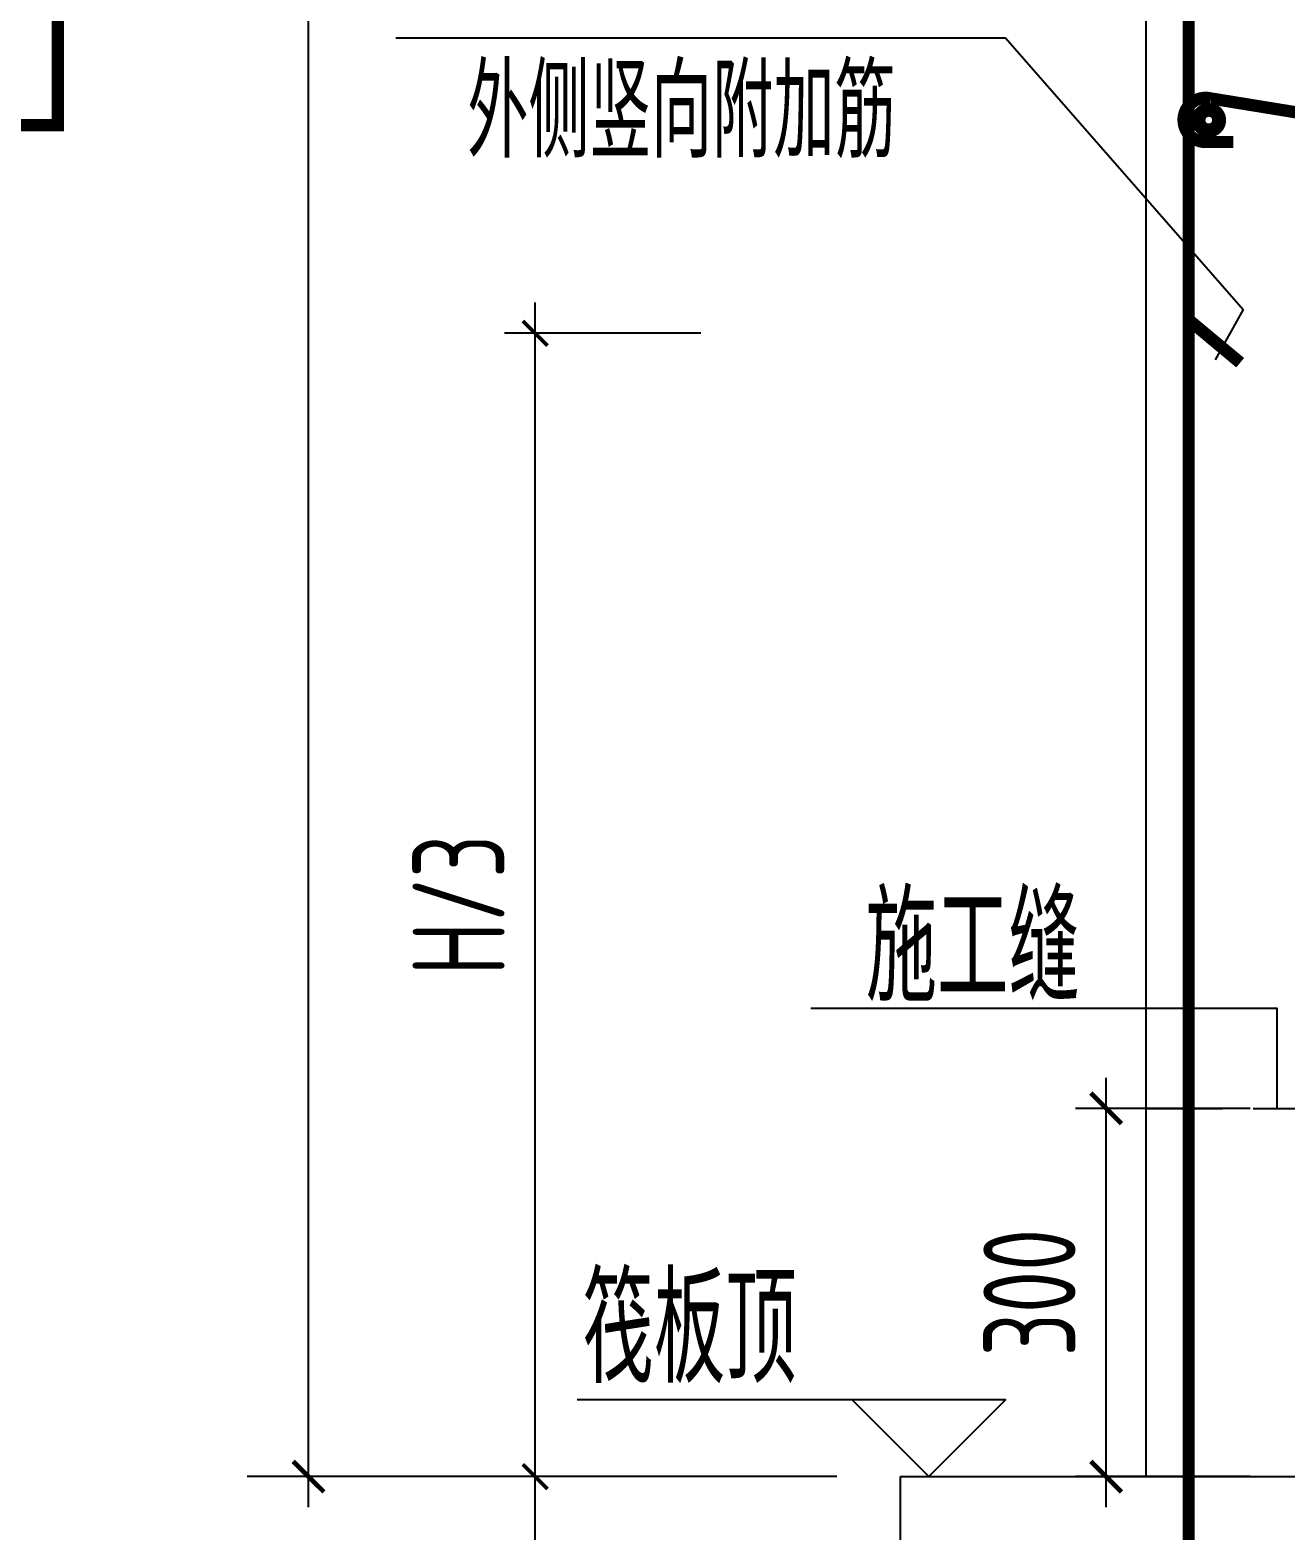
# Model space of a CAD drawing. Extents: x -668857 to 185752, y -270966 to 286822.
# Drawn here: x -266736 to -262644, y 183978 to 188870 of the extents above; entities that cross this region are included whole.
import ezdxf

# ---------------------------------------------------------------- set-up
doc = ezdxf.new("R2010")
doc.units = 0
doc.header["$LTSCALE"] = 1000
for name, pattern in [('CONTINOUS', [0]), ('DASH', [0.35, 0.25, -0.1]), ('DASHED', [0.75, 0.5, -0.25])]:
    doc.linetypes.add(name, pattern=pattern)
doc.layers.get('0').update_dxf_attribs({"linetype": 'CONTINUOUS'})
doc.layers.get('DEFPOINTS').update_dxf_attribs({"linetype": 'CONTINUOUS'})
for name, color, linetype in [('DIM', 2, 'CONTINUOUS'), ('REIN', 6, 'CONTINUOUS'), ('S-B板配筋号', 7, 'CONTINUOUS'), ('SBG', 7, 'CONTINUOUS'), ('中粗1', 4, 'CONTINUOUS'), ('标注', 142, 'CONTINUOUS'), ('结构', 7, 'DASHED'), ('说明文字', 7, 'CONTINUOUS')]:
    doc.layers.add(name, color=color, linetype=linetype)
doc.styles.add('TSSD_DIMENSION', font='Tssdeng.shx', dxfattribs={"width": 0.7, "bigfont": 'tssdchn.shx'})
doc.dimstyles.new('TSSD_100_100$0', dxfattribs={"dimtxt": 300, "dimasz": 80, "dimexe": 100, "dimexo": 250, "dimgap": 100, "dimtad": 1, "dimdec": 0, "dimzin": 0, "dimdsep": 46, "dimtxsty": 'TSSD_DIMENSION', "dimblk": 'ARCHTICK', "dimcen": 0, "dimdle": 100, "dimclrd": 3, "dimclre": 3, "dimclrt": 7, "dimadec": 0, "dimazin": 0, "dimtfac": 1, "dimtdec": 0, "dimtix": 1, "dimtmove": 2, "dimatfit": 3, "dimldrblk": 'ARCHTICK', "dimfxl": 1, "dimtolj": 1, "dimtzin": 0, "dimarcsym": 0})
doc.dimstyles.new('TSSD_25_100', dxfattribs={"dimtxt": 300, "dimasz": 100, "dimexe": 100, "dimexo": 250, "dimgap": 100, "dimtad": 1, "dimdec": 0, "dimlfac": 0.25, "dimzin": 0, "dimdsep": 46, "dimtxsty": 'TSSD_DIMENSION', "dimblk": 'ARCHTICK', "dimcen": 0, "dimdle": 100, "dimclrt": 7, "dimadec": 0, "dimazin": 0, "dimtfac": 1, "dimtdec": 0, "dimtix": 1, "dimtmove": 2, "dimatfit": 3, "dimldrblk": 'ARCHTICK', "dimfxl": 1, "dimtolj": 1, "dimtzin": 0, "dimarcsym": 0})
doc.dimstyles.new('XXB', dxfattribs={"dimtxt": 250, "dimasz": 100, "dimexe": 200, "dimexo": 250, "dimgap": 100, "dimtad": 1, "dimzin": 0, "dimdsep": 46, "dimtxsty": 'Standard', "dimblk": 'ARCHTICK', "dimcen": 0, "dimdle": 100, "dimclrd": 3, "dimclre": 3, "dimclrt": 7, "dimadec": 0, "dimazin": 0, "dimtfac": 1, "dimtix": 1, "dimtmove": 2, "dimatfit": 3, "dimldrblk": 'ARCHTICK', "dimfxl": 1, "dimtolj": 1, "dimtzin": 0, "dimarcsym": 0})

# ---------------------------------------------------------------- blocks, each defined once
blk = doc.blocks.new('_ArchTick')
at = {"color": 0, "linetype": 'ByBlock', "const_width": 0.15}
blk.add_lwpolyline([(-0.5, -0.5), (0.5, 0.5)], dxfattribs=at)
blk = doc.blocks.new('*D988')
at = {"layer": 'DEFPOINTS', "color": 0, "transparency": 16777216}
for p in [(-25819, -173701.9), (-25029.3, -173701.9), (-25029.3, -177428.1)]:
    blk.add_point(p, dxfattribs=at)
at = {"layer": 'DIM', "color": 3, "lineweight": -2, "transparency": 16777216}
for p, q in [((-25819, -177528.1), (-25819, -173601.9)), ((-25279.3, -173701.9), (-25919, -173701.9)), ((-25279.3, -177428.1), (-25919, -177428.1))]:
    blk.add_line(p, q, dxfattribs=at)
at = {"layer": 'DIM', "color": 3, "lineweight": -2, "transparency": 16777216, "xscale": 80, "yscale": 80, "zscale": 80}
for p, rotation in [((-25819, -173701.9), 90), ((-25819, -177428.1), 270)]:
    blk.add_blockref('_ArchTick', p, dxfattribs=dict(at, rotation=rotation))
at = {"layer": 'DIM', "color": 7, "transparency": 16777216, "insert": (-26069, -175565), "char_height": 300, "attachment_point": 5, "rotation": 90, "style": 'TSSD_DIMENSION'}
blk.add_mtext('\\A1;H/3', dxfattribs=at)
blk = doc.blocks.new('*D990')
at = {"layer": 'DEFPOINTS', "color": 0, "transparency": 16777216}
for p in [(-26557.6, -166258.9), (-23772.2, -166258.9), (-24536.1, -177428.1)]:
    blk.add_point(p, dxfattribs=at)
at = {"layer": 'DIM', "color": 0, "lineweight": -2, "transparency": 16777216}
blk.add_line((-26557.6, -177528.1), (-26557.6, -166158.9), dxfattribs=at)
at = {"layer": 'DIM', "color": 3, "lineweight": -2, "transparency": 16777216}
for p, q in [((-24072.2, -166258.9), (-26757.6, -166258.9)), ((-24836.1, -177428.1), (-26757.6, -177428.1))]:
    blk.add_line(p, q, dxfattribs=at)
at = {"layer": 'DIM', "color": 0, "lineweight": -2, "transparency": 16777216, "xscale": 100, "yscale": 100, "zscale": 100}
for p, rotation in [((-26557.6, -166258.9), 90), ((-26557.6, -177428.1), 270)]:
    blk.add_blockref('_ArchTick', p, dxfattribs=dict(at, rotation=rotation))
blk = doc.blocks.new('ArchTick')
at = {"color": 0, "linetype": 'ByBlock', "lineweight": -2, "const_width": 0.075}
blk.add_lwpolyline([(-0.25, -0.25), (0.25, 0.25)], dxfattribs=at)
blk = doc.blocks.new('*D991')
at = {"layer": 'DEFPOINTS', "color": 0, "transparency": 16777216}
for p in [(-23958.5, -176228.1), (-23239, -176228.1), (-23239, -177428.1)]:
    blk.add_point(p, dxfattribs=at)
at = {"layer": 'DIM', "color": 0, "lineweight": -2, "transparency": 16777216}
for p, q in [((-23958.5, -177528.1), (-23958.5, -176128.1)), ((-23489, -176228.1), (-24058.5, -176228.1)), ((-23489, -177428.1), (-24058.5, -177428.1))]:
    blk.add_line(p, q, dxfattribs=at)
at = {"layer": 'DIM', "color": 0, "lineweight": -2, "transparency": 16777216, "xscale": 100, "yscale": 100, "zscale": 100}
for p, rotation in [((-23958.5, -176228.1), 90), ((-23958.5, -177428.1), 270)]:
    blk.add_blockref('_ArchTick', p, dxfattribs=dict(at, rotation=rotation))
at = {"layer": 'DIM', "color": 7, "transparency": 16777216, "insert": (-24208.5, -176828.1), "char_height": 300, "attachment_point": 5, "rotation": 90, "style": 'TSSD_DIMENSION'}
blk.add_mtext('\\A1;300', dxfattribs=at)
blk = doc.blocks.new('*D996')
at = {"layer": 'DEFPOINTS', "color": 0, "transparency": 16777216}
for p in [(-25819, -177428.1), (-25029.3, -177428.1), (-25029.3, -179523.9)]:
    blk.add_point(p, dxfattribs=at)
at = {"layer": 'DIM', "color": 3, "lineweight": -2, "transparency": 16777216}
for p, q in [((-25819, -179623.9), (-25819, -177328.1)), ((-25279.3, -177428.1), (-25919, -177428.1)), ((-25279.3, -179523.9), (-25919, -179523.9))]:
    blk.add_line(p, q, dxfattribs=at)
at = {"layer": 'DIM', "color": 3, "lineweight": -2, "transparency": 16777216, "xscale": 80, "yscale": 80, "zscale": 80}
for p, rotation in [((-25819, -177428.1), 90), ((-25819, -179523.9), 270)]:
    blk.add_blockref('_ArchTick', p, dxfattribs=dict(at, rotation=rotation))
at = {"layer": 'DIM', "color": 7, "transparency": 16777216, "insert": (-26069, -178476), "char_height": 300, "attachment_point": 5, "rotation": 90, "style": 'TSSD_DIMENSION'}
blk.add_mtext('\\A1;筏板厚度', dxfattribs=at)
blk = doc.blocks.new('20210729.23145802')
at = {"layer": 'REIN', "linetype": 'ByBlock', "const_width": 40}
for points in [[(-27374.516, -170132.853), (-27374.516, -170221.743), (-27374.516, -173023.164), (-27739.119, -173023.164)], [(-23689.758, -173657.663), (-23521.958, -173797.702)]]:
    blk.add_lwpolyline(points, dxfattribs=at)
at = {"layer": 'REIN', "elevation": 0}
blk.add_lwpolyline([(-23689.758, -171476.141, 40, 40, 0), (-23689.758, -171653.922, 40, 40, 0), (-23689.758, -179392.906, 30, 30, 0), (-24013.098, -179392.906, 30, 30, 0)], format="xyseb", dxfattribs=at)
at = {"layer": 'REIN', "linetype": 'ByBlock', "const_width": 40}
blk.add_lwpolyline([(-22831.498, -172934.345), (-22741.498, -172934.345, -1.13505099), (-22759.498, -173076.059), (-23616.443, -172936.631, 1.13505099), (-23634.443, -173078.345), (-23544.443, -173078.345)], format="xyb", dxfattribs=at)
at = {"layer": 'REIN', "linetype": 'ByBlock', "const_width": 67.2}
blk.add_lwpolyline([(-23624.132, -172984.432, 1), (-23624.132, -173029.792, 1)], format="xyb", close=True, dxfattribs=at)
at = {"layer": 'SBG', "elevation": 0}
blk.add_lwpolyline([(-24786.099, -177178.149), (-24536.099, -177428.149), (-24286.099, -177178.149), (-25681.804, -177178.149)], dxfattribs=at)
at = {"layer": '中粗1', "linetype": 'ByBlock'}
blk.add_line((-23829.328, -171476.141), (-23829.328, -177428.149), dxfattribs=at)
blk.add_lwpolyline([(-24629.22, -177428.149), (-21464.795, -177428.149), (-21464.795, -179523.884), (-24629.22, -179523.884)], close=True, dxfattribs=at)
at = {"layer": '标注', "linetype": 'CONTINOUS'}
for p, q in [((-26272.725, -172739.096), (-24286.656, -172739.096)), ((-24286.656, -172739.096), (-23512.619, -173623.912)), ((-23512.619, -173623.912), (-23603.214, -173788.593))]:
    blk.add_line(p, q, dxfattribs=at)
blk.add_lwpolyline([(-23401.288, -176228.149), (-23401.288, -175902.515), (-24921.415, -175902.515)], dxfattribs=at)
at = {"layer": '结构', "linetype": 'DASH'}
blk.add_line((-23829.328, -176228.149), (-22509.847, -176228.149), dxfattribs=at)
at = {"layer": '标注', "color": 0, "linetype": 'CONTINOUS', "style": 'TSSD_DIMENSION', "width": 0.7}
blk.add_text('筏板顶', height=350, dxfattribs=at).set_placement((-25665.005, -177122.697, 0))
at = {"layer": '说明文字', "color": 0, "style": 'TSSD_DIMENSION', "width": 0.7}
for s, height, p in [('外侧竖向附加筋', 300, (-26040.569, -173129.415)), ('施工缝', 350, (-24742.417, -175878.816))]:
    blk.add_text(s, height=height, dxfattribs=at).set_placement(p)
at = {"layer": 'DIM'}
dim = blk.add_linear_dim(base=(-26557.646, -166258.875, 0), p1=(-24536.099, -177428.149, 0), p2=(-23772.207, -166258.875, 0), angle=90, text='H', dimstyle='XXB', override={"dimtxt": 300, "dimexo": 300, "dimblk1": 'ARCHTICK', "dimblk2": 'ARCHTICK', "dimclrd": 0, "dimtmove": 2, "dimatfit": 3}, dxfattribs=at)
dim.commit()
dim.dimension.update_dxf_attribs({"geometry": '*D990', "text_midpoint": (-26557.646, -171843.512, 0)})
dim = blk.add_aligned_dim(p1=(-25029.328, -177428.149), p2=(-25029.328, -173701.914), distance=789.678, text='H/3', dimstyle='TSSD_100_100$0', dxfattribs=at)
dim.commit()
dim.dimension.update_dxf_attribs({"geometry": '*D988', "text_midpoint": (-26069.006, -175565.032)})
dim = blk.add_linear_dim(base=(-23958.503, -176228.149, 0), p1=(-23239.048, -177428.149, 0), p2=(-23239.048, -176228.149, 0), angle=90, dimstyle='TSSD_25_100', dxfattribs=at)
dim.commit()
dim.dimension.update_dxf_attribs({"geometry": '*D991', "text_midpoint": (-24208.503, -176828.149, 0)})
dim = blk.add_linear_dim(base=(-25819.006, -177428.149, 0), p1=(-25029.328, -179523.884, 0), p2=(-25029.328, -177428.149, 0), angle=90, text='筏板厚度', dimstyle='TSSD_100_100$0', dxfattribs=at)
dim.commit()
dim.dimension.update_dxf_attribs({"geometry": '*D996', "text_midpoint": (-26069.006, -178476.017, 0)})

msp = doc.modelspace()

# ---------------------------------------------------------------- block references
at = {"layer": 'S-B板配筋号'}
msp.add_blockref('20210729.23145802', (-239271.37, 361583.24), dxfattribs=at)

doc.saveas('drawing.dxf')
